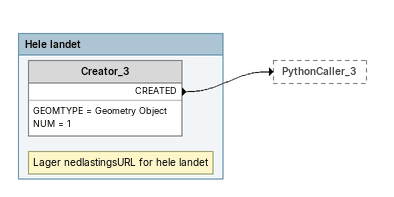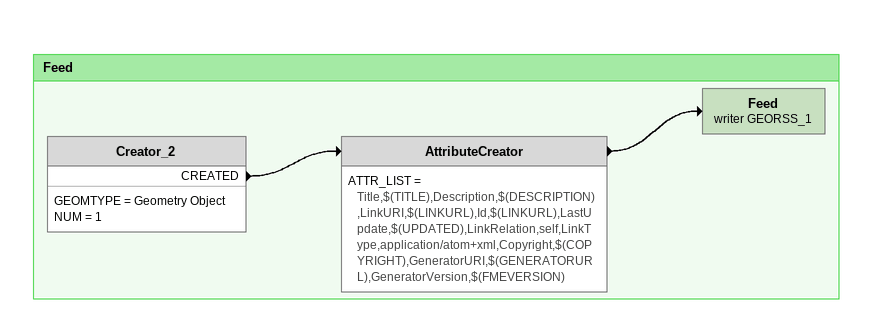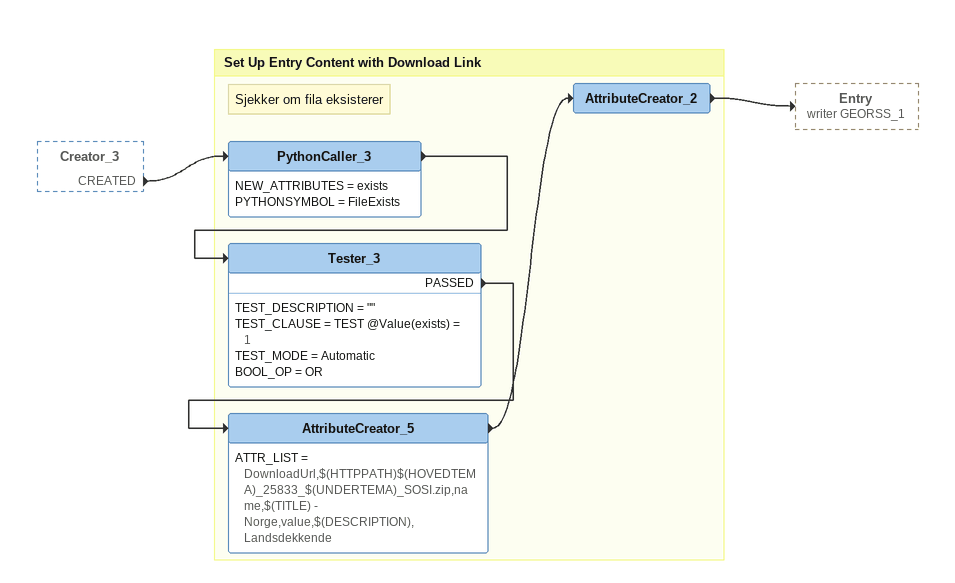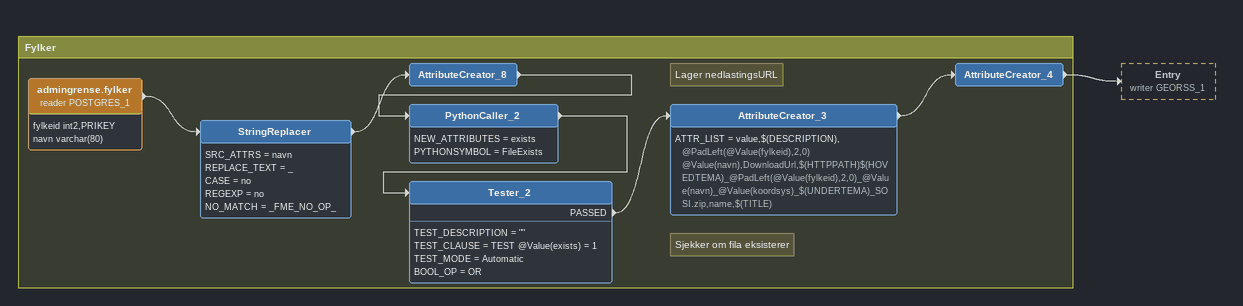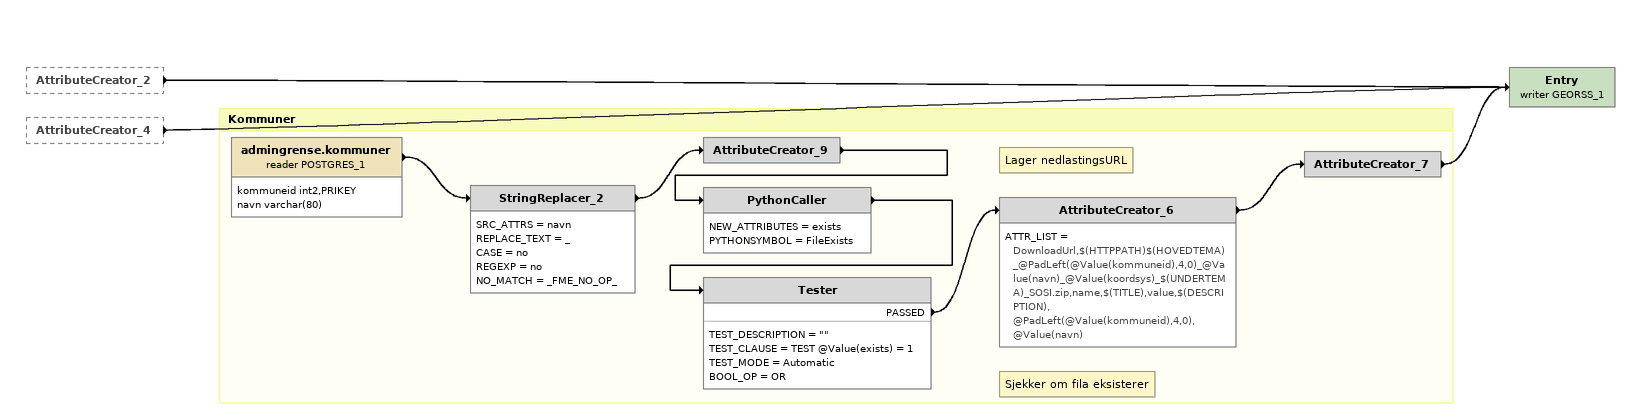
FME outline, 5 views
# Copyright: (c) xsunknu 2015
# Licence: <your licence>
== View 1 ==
Bookmark: Hele landet
Note: Lager nedlastingsURL for hele landet
Creator_3
    GEOMTYPE = Geometry Object
    NUM = 1
    CREATED -> PythonCaller_3

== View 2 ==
Bookmark: Feed
Creator_2
    GEOMTYPE = Geometry Object
    NUM = 1
    CREATED -> AttributeCreator
AttributeCreator
    ATTR_LIST = Title,$(TITLE),Description,$(DESCRIPTION),LinkURI,$(LINKURL),Id,$(LINKURL),LastUpdate,$(UPDATED),LinkRelation,self,LinkType,application/atom+xml,Copyright,$(COPYRIGHT),GeneratorURI,$(GENERATORURL),GeneratorVersion,$(FMEVERSION)
    -> Feed (writer GEORSS_1)
Feed (writer GEORSS_1)

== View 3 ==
Creator_3 [outside]
    CREATED -> PythonCaller_3

Bookmark: Set Up Entry Content with Download Link
Note: Sjekker om fila eksisterer
PythonCaller_3
    NEW_ATTRIBUTES = exists
    PYTHONSYMBOL = FileExists
    -> Tester_3
Tester_3
    TEST_DESCRIPTION = ""
    TEST_CLAUSE = TEST @Value(exists) = 1
    TEST_MODE = Automatic
    BOOL_OP = OR
    PASSED -> AttributeCreator_5
AttributeCreator_5
    ATTR_LIST = DownloadUrl,$(HTTPPATH)$(HOVEDTEMA)_25833_$(UNDERTEMA)_SOSI.zip,name,$(TITLE) - Norge,value,$(DESCRIPTION), Landsdekkende
    -> AttributeCreator_2
AttributeCreator_2
    -> Entry (writer GEORSS_1)

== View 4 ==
Bookmark: Fylker
admingrense.fylker (reader POSTGRES_1)
    attributes: fylkeid int2,PRIKEY, navn varchar(80)
    -> StringReplacer
StringReplacer
    SRC_ATTRS = navn
    REPLACE_TEXT = _
    CASE = no
    REGEXP = no
    NO_MATCH = _FME_NO_OP_
    -> AttributeCreator_8
AttributeCreator_8
    -> PythonCaller_2
Note: Sjekker om fila eksisterer
PythonCaller_2
    NEW_ATTRIBUTES = exists
    PYTHONSYMBOL = FileExists
    -> Tester_2
Tester_2
    TEST_DESCRIPTION = ""
    TEST_CLAUSE = TEST @Value(exists) = 1
    TEST_MODE = Automatic
    BOOL_OP = OR
    PASSED -> AttributeCreator_3
Note: Lager nedlastingsURL
AttributeCreator_3
    ATTR_LIST = value,$(DESCRIPTION), @PadLeft(@Value(fylkeid),2,0) @Value(navn),DownloadUrl,$(HTTPPATH)$(HOVEDTEMA)_@PadLeft(@Value(fylkeid),2,0)_@Value(navn)_@Value(koordsys)_$(UNDERTEMA)_SOSI.zip,name,$(TITLE)
    -> AttributeCreator_4
AttributeCreator_4
    -> Entry (writer GEORSS_1)

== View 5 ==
AttributeCreator_2 [outside]
    -> Entry (writer GEORSS_1)
AttributeCreator_4 [outside]
    -> Entry (writer GEORSS_1)
Entry (writer GEORSS_1)

Bookmark: Kommuner
admingrense.kommuner (reader POSTGRES_1)
    attributes: kommuneid int2,PRIKEY, navn varchar(80)
    -> StringReplacer_2
StringReplacer_2
    SRC_ATTRS = navn
    REPLACE_TEXT = _
    CASE = no
    REGEXP = no
    NO_MATCH = _FME_NO_OP_
    -> AttributeCreator_9
AttributeCreator_9
    -> PythonCaller
Note: Sjekker om fila eksisterer
PythonCaller
    NEW_ATTRIBUTES = exists
    PYTHONSYMBOL = FileExists
    -> Tester
Tester
    TEST_DESCRIPTION = ""
    TEST_CLAUSE = TEST @Value(exists) = 1
    TEST_MODE = Automatic
    BOOL_OP = OR
    PASSED -> AttributeCreator_6
Note: Lager nedlastingsURL
AttributeCreator_6
    ATTR_LIST = DownloadUrl,$(HTTPPATH)$(HOVEDTEMA)_@PadLeft(@Value(kommuneid),4,0)_@Value(navn)_@Value(koordsys)_$(UNDERTEMA)_SOSI.zip,name,$(TITLE),value,$(DESCRIPTION),  @PadLeft(@Value(kommuneid),4,0), @Value(navn)
    -> AttributeCreator_7
AttributeCreator_7
    -> Entry (writer GEORSS_1)
